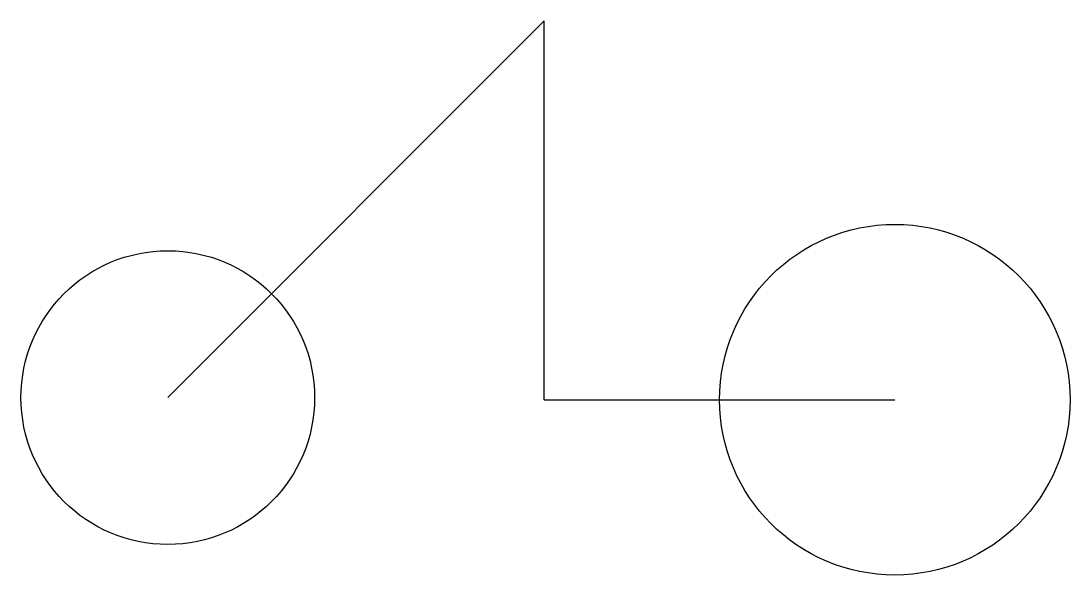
# Model space of a CAD drawing. Header units: metres. Extents: x -29.9 to 30, y -10 to 21.6.
import ezdxf

# ---------------------------------------------------------------- set-up
doc = ezdxf.new("R2010")
doc.units = ezdxf.units.M

msp = doc.modelspace()

# ---------------------------------------------------------------- linework, layer by layer
at = {"color": 1}
for p, q in [((-0.000001, 21.611029), (-21.49176, 0.119268)), ((0, 0), (-0.000001, 21.611029)), ((0, 0), (20.013561, 0))]:
    msp.add_line(p, q, dxfattribs=at)
at = {"color": 3}
for centre, radius in [((20.013561, 0), 10.00348), ((-21.49176, 0.119268), 8.382862)]:
    msp.add_circle(centre, radius, dxfattribs=at)

doc.saveas('drawing.dxf')
